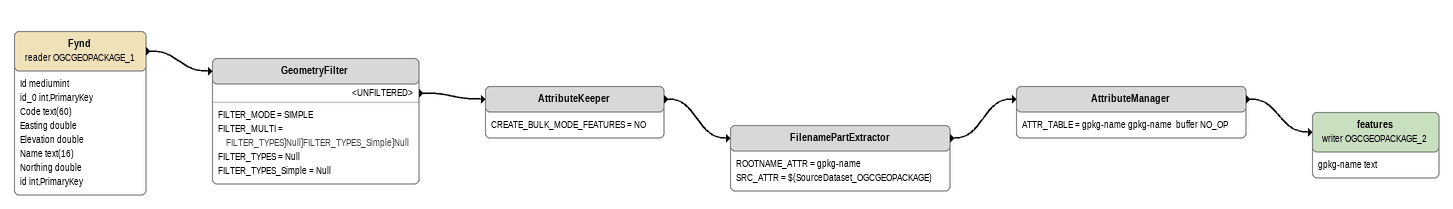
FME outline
Fynd (reader OGCGEOPACKAGE_1)
    attributes: Id mediumint, id_0 int,PrimaryKey, Code text(60), Easting double, Elevation double, Name text(16), Northing double, id int,PrimaryKey
    -> GeometryFilter
GeometryFilter
    FILTER_MODE = SIMPLE
    FILTER_MULTI = FILTER_TYPES]Null]FILTER_TYPES_Simple]Null
    FILTER_TYPES = Null
    FILTER_TYPES_Simple = Null
    <UNFILTERED> -> AttributeKeeper
AttributeKeeper
    CREATE_BULK_MODE_FEATURES = NO
    -> FilenamePartExtractor
FilenamePartExtractor
    ROOTNAME_ATTR = gpkg-name
    SRC_ATTR = $(SourceDataset_OGCGEOPACKAGE)
    -> AttributeManager
AttributeManager
    ATTR_TABLE = gpkg-name gpkg-name  buffer NO_OP
    -> features (writer OGCGEOPACKAGE_2)
features (writer OGCGEOPACKAGE_2)
    attributes: gpkg-name text
